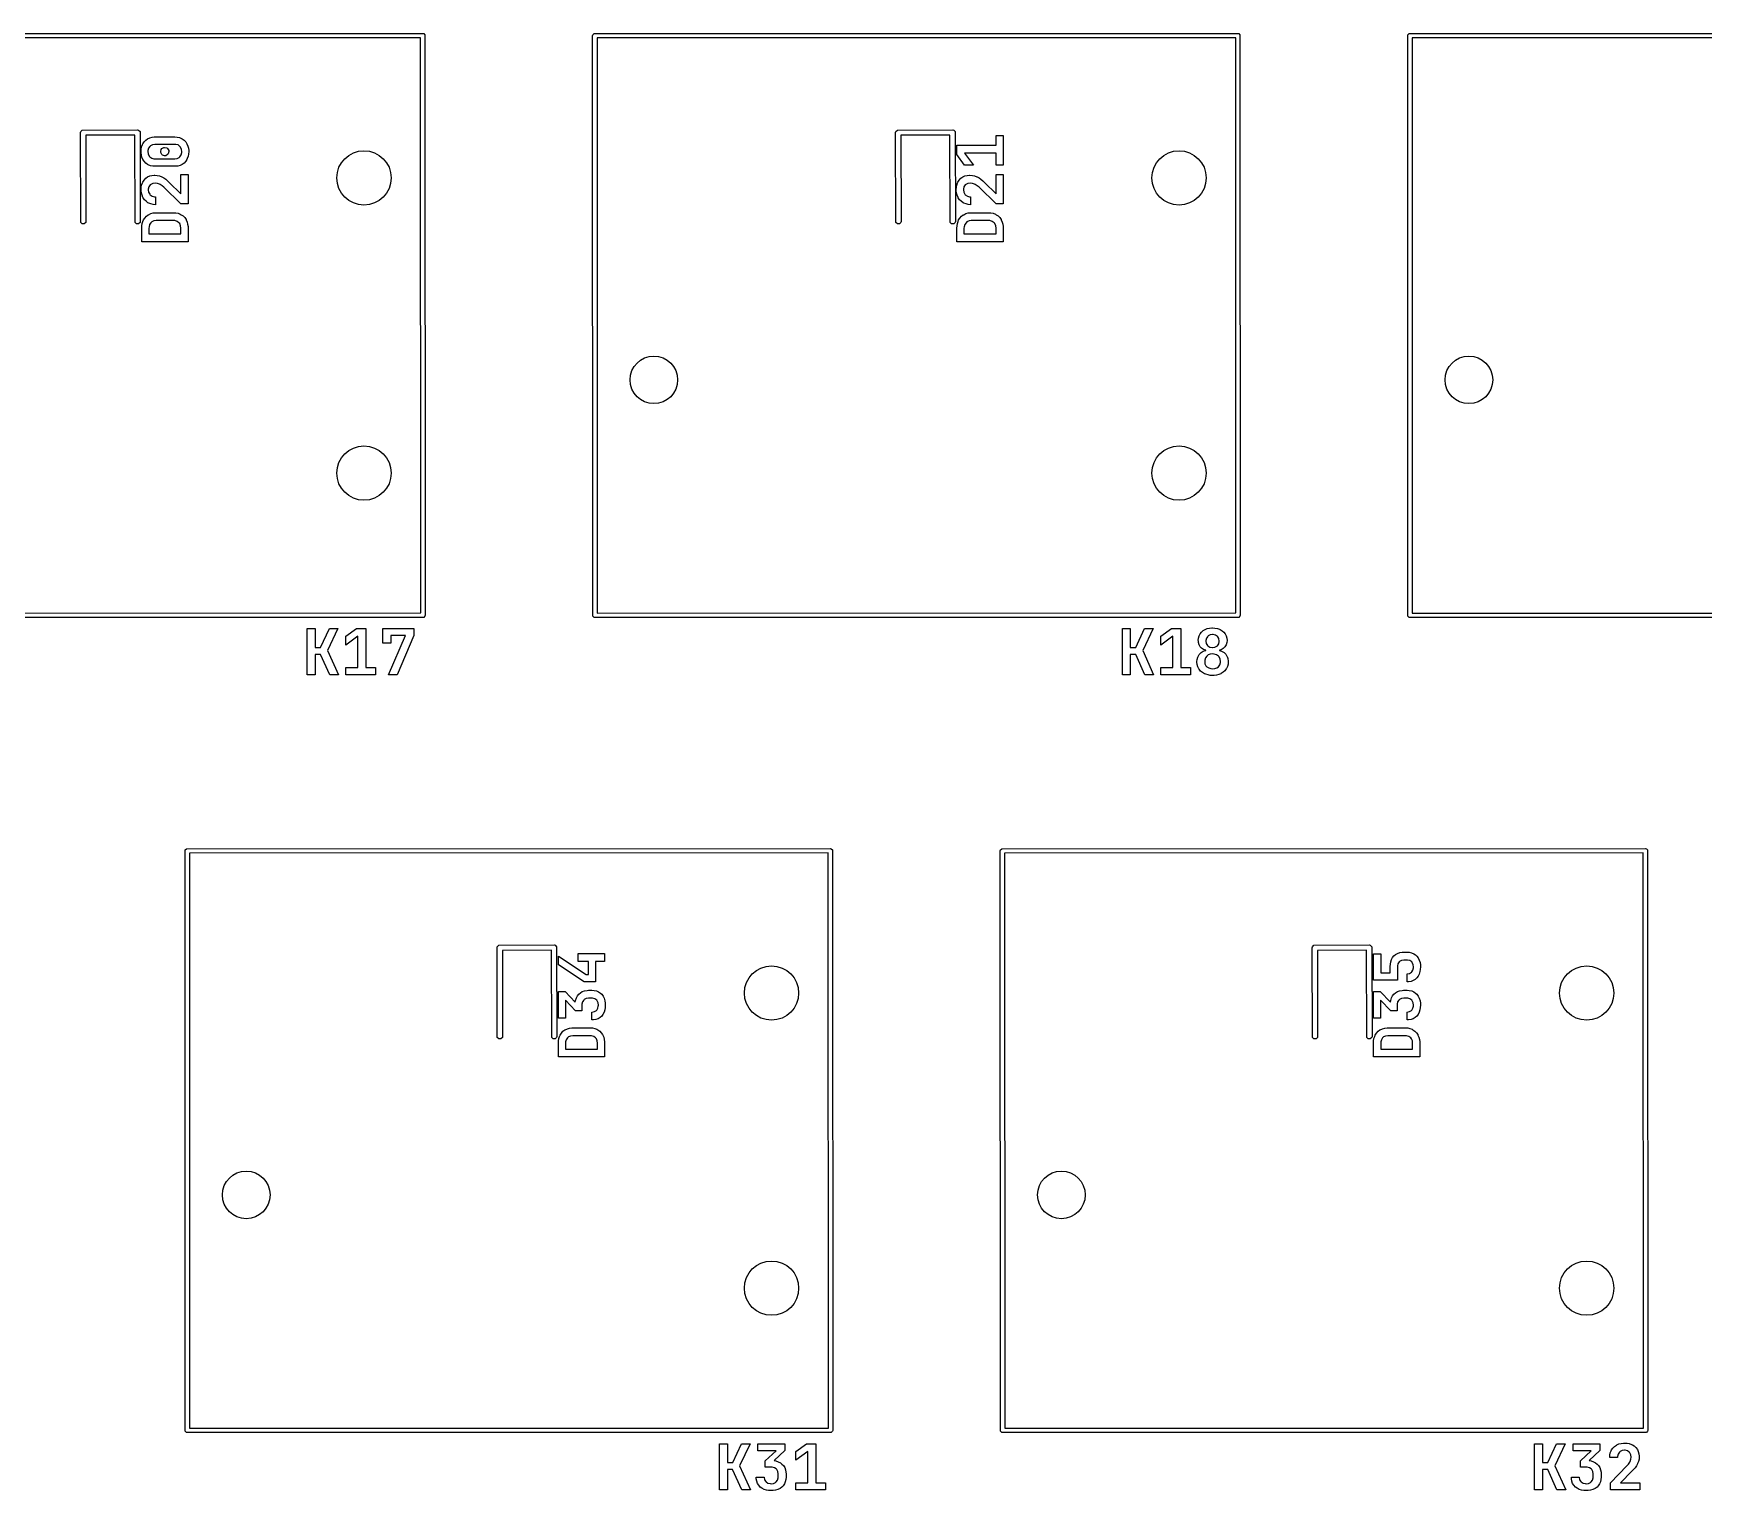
# Model space of a CAD drawing. Extents: x 0.7 to 11, y -6.1 to -1.6.
# Drawn here: x 2.413 to 3.865, y -3.698 to -2.431 of the extents above; entities that cross this region are included whole.
import ezdxf

# ---------------------------------------------------------------- set-up
doc = ezdxf.new("R2010")
doc.units = 0
doc.header["$MEASUREMENT"] = 0
doc.layers.add('BLACK', color=7, linetype='CONTINUOUS')

msp = doc.modelspace()

# ---------------------------------------------------------------- linework, layer by layer
at = {"layer": 'BLACK', "linetype": 'CONTINUOUS'}
for p, q in [((2.1922, -2.4313), (2.752, -2.4311)), ((2.75, -2.4349), (2.1947, -2.435)), ((2.7501, -2.935), (2.75, -2.4349)), ((2.752, -2.4311), (2.7527, -2.4313)), ((2.7527, -2.4313), (2.7538, -2.4323)), ((2.7538, -2.4323), (2.7539, -2.937)), ((2.8996, -2.4331), (2.8998, -2.4323)), ((2.8998, -2.9378), (2.8996, -2.4331)), ((2.8998, -2.4323), (2.9008, -2.4313)), ((2.9008, -2.4313), (3.4606, -2.4311)), ((3.4587, -2.4349), (2.9034, -2.435)), ((2.9034, -2.435), (2.9035, -2.9352)), ((3.4588, -2.935), (3.4587, -2.4349)), ((3.4606, -2.4311), (3.4614, -2.4313)), ((3.4614, -2.4313), (3.4624, -2.4323)), ((3.4624, -2.4323), (3.4626, -2.937)), ((3.6083, -2.4331), (3.6084, -2.4323)), ((3.6084, -2.9378), (3.6083, -2.4331)), ((3.6084, -2.4323), (3.6095, -2.4313)), ((3.6095, -2.4313), (4.1693, -2.4311)), ((4.1673, -2.4349), (3.6121, -2.435)), ((3.6121, -2.435), (3.6122, -2.9352)), ((2.4543, -2.5173), (2.4545, -2.5164)), ((2.4545, -2.5954), (2.4543, -2.5173)), ((2.4545, -2.5164), (2.4558, -2.5151)), ((2.4558, -2.5151), (2.5039, -2.515)), ((2.5016, -2.5195), (2.4589, -2.5197)), ((2.4589, -2.5197), (2.4591, -2.5945)), ((2.5018, -2.5954), (2.5016, -2.5195)), ((2.5039, -2.515), (2.5048, -2.5151)), ((2.5048, -2.5151), (2.5061, -2.5164)), ((2.5061, -2.5164), (2.5063, -2.5945)), ((2.5085, -2.5271), (2.5096, -2.5254)), ((2.5096, -2.5254), (2.511, -2.5239)), ((2.511, -2.5239), (2.5127, -2.5227)), ((2.5127, -2.5227), (2.5145, -2.5218)), ((2.5145, -2.5218), (2.5165, -2.5213)), ((2.5165, -2.5213), (2.5184, -2.5211)), ((2.5184, -2.5211), (2.5191, -2.5211)), ((2.5191, -2.5211), (2.5364, -2.5211)), ((2.5364, -2.5211), (2.5383, -2.5212)), ((2.5383, -2.5212), (2.5404, -2.5217)), ((2.5404, -2.5217), (2.5422, -2.5224)), ((2.5422, -2.5224), (2.5427, -2.5227)), ((2.5427, -2.5227), (2.5444, -2.5239)), ((2.5444, -2.5239), (2.5458, -2.5254)), ((2.5458, -2.5254), (2.5469, -2.5271)), ((3.163, -2.5173), (3.1632, -2.5164)), ((3.1632, -2.5954), (3.163, -2.5173)), ((3.1632, -2.5164), (3.1645, -2.5151)), ((3.1645, -2.5151), (3.2126, -2.515)), ((3.2102, -2.5195), (3.1675, -2.5197)), ((3.1675, -2.5197), (3.1677, -2.5945)), ((3.2104, -2.5954), (3.2102, -2.5195)), ((3.2126, -2.515), (3.2135, -2.5151)), ((3.2135, -2.5151), (3.2148, -2.5164)), ((3.2148, -2.5164), (3.215, -2.5945)), ((3.2503, -2.5284), (3.2503, -2.52)), ((3.2503, -2.52), (3.2565, -2.52)), ((3.2565, -2.52), (3.2565, -2.5458)), ((2.507, -2.5339), (2.5072, -2.5317)), ((2.5071, -2.5348), (2.507, -2.5339)), ((2.507, -2.5339), (2.507, -2.5339)), ((2.5073, -2.5369), (2.5071, -2.5348)), ((2.5072, -2.5317), (2.5075, -2.5298)), ((2.5077, -2.5387), (2.5073, -2.5369)), ((2.5075, -2.5298), (2.5082, -2.5278)), ((2.5085, -2.5406), (2.5077, -2.5387)), ((2.5082, -2.5278), (2.5085, -2.5271)), ((2.5096, -2.5423), (2.5085, -2.5406)), ((2.5135, -2.531), (2.513, -2.533)), ((2.513, -2.533), (2.513, -2.5339)), ((2.513, -2.5339), (2.5132, -2.5359)), ((2.5132, -2.5359), (2.514, -2.5377)), ((2.5147, -2.5293), (2.5135, -2.531)), ((2.514, -2.5377), (2.5147, -2.5385)), ((2.5152, -2.5288), (2.5147, -2.5293)), ((2.5147, -2.5385), (2.5163, -2.5396)), ((2.517, -2.5279), (2.5152, -2.5288)), ((2.5163, -2.5396), (2.5182, -2.5401)), ((2.5191, -2.5276), (2.517, -2.5279)), ((2.5182, -2.5401), (2.5191, -2.5401)), ((2.5364, -2.5276), (2.5191, -2.5276)), ((2.5191, -2.5401), (2.5364, -2.5401)), ((2.5242, -2.5339), (2.5246, -2.5319)), ((2.5242, -2.5347), (2.5242, -2.5339)), ((2.525, -2.5365), (2.5242, -2.5347)), ((2.5246, -2.5319), (2.525, -2.5312)), ((2.525, -2.5312), (2.5268, -2.5303)), ((2.5257, -2.537), (2.525, -2.5365)), ((2.5275, -2.5375), (2.5257, -2.537)), ((2.5268, -2.5303), (2.5275, -2.5302)), ((2.5275, -2.5302), (2.5295, -2.5307)), ((2.5284, -2.5374), (2.5275, -2.5375)), ((2.5301, -2.5365), (2.5284, -2.5374)), ((2.5295, -2.5307), (2.5301, -2.5312)), ((2.5301, -2.5312), (2.531, -2.533)), ((2.5306, -2.5358), (2.5301, -2.5365)), ((2.531, -2.5339), (2.5306, -2.5358)), ((2.531, -2.533), (2.531, -2.5339)), ((2.5372, -2.5277), (2.5364, -2.5276)), ((2.5364, -2.5401), (2.5383, -2.5399)), ((2.5391, -2.5281), (2.5372, -2.5277)), ((2.5383, -2.5399), (2.5401, -2.539)), ((2.5408, -2.5293), (2.5391, -2.5281)), ((2.5401, -2.539), (2.5408, -2.5384)), ((2.5414, -2.5301), (2.5408, -2.5293)), ((2.5408, -2.5384), (2.5419, -2.5367)), ((2.5422, -2.5319), (2.5414, -2.5301)), ((2.5419, -2.5367), (2.5424, -2.5347)), ((2.5424, -2.5339), (2.5422, -2.5319)), ((2.5424, -2.5347), (2.5424, -2.5339)), ((2.5469, -2.5406), (2.5458, -2.5423)), ((2.5469, -2.5271), (2.5477, -2.529)), ((2.5472, -2.5399), (2.5469, -2.5406)), ((2.5479, -2.5379), (2.5472, -2.5399)), ((2.5477, -2.529), (2.5481, -2.5309)), ((2.5483, -2.536), (2.5479, -2.5379)), ((2.5481, -2.5309), (2.5484, -2.5329)), ((2.5484, -2.5339), (2.5483, -2.536)), ((2.5484, -2.5329), (2.5484, -2.5339)), ((3.2163, -2.5365), (3.2163, -2.5284)), ((3.2163, -2.5284), (3.2503, -2.5284)), ((3.2229, -2.5458), (3.2163, -2.5365)), ((3.2503, -2.5353), (3.2229, -2.5353)), ((3.2229, -2.5353), (3.2306, -2.5458)), ((3.2503, -2.5458), (3.2503, -2.5353)), ((2.511, -2.5438), (2.5096, -2.5423)), ((2.5127, -2.5451), (2.511, -2.5438)), ((2.5132, -2.5454), (2.5127, -2.5451)), ((2.5127, -2.5559), (2.5145, -2.555)), ((2.5151, -2.5461), (2.5132, -2.5454)), ((2.5145, -2.555), (2.5164, -2.5545)), ((2.5171, -2.5465), (2.5151, -2.5461)), ((2.5164, -2.5545), (2.5185, -2.5543)), ((2.5191, -2.5466), (2.5171, -2.5465)), ((2.5185, -2.5543), (2.519, -2.5543)), ((2.519, -2.5543), (2.5211, -2.5545)), ((2.5364, -2.5466), (2.5191, -2.5466)), ((2.5211, -2.5545), (2.523, -2.5549)), ((2.523, -2.5549), (2.5249, -2.5557)), ((2.537, -2.5466), (2.5364, -2.5466)), ((2.539, -2.5464), (2.537, -2.5466)), ((2.5409, -2.5459), (2.539, -2.5464)), ((2.5427, -2.5451), (2.5409, -2.5459)), ((2.5416, -2.5707), (2.5416, -2.5538)), ((2.5416, -2.5538), (2.5478, -2.5538)), ((2.5444, -2.5438), (2.5427, -2.5451)), ((2.5458, -2.5423), (2.5444, -2.5438)), ((2.5478, -2.5538), (2.5478, -2.5794)), ((3.2214, -2.5559), (3.2231, -2.555)), ((3.2306, -2.5458), (3.2229, -2.5458)), ((3.2231, -2.555), (3.2251, -2.5545)), ((3.2251, -2.5545), (3.2272, -2.5543)), ((3.2272, -2.5543), (3.2276, -2.5543)), ((3.2276, -2.5543), (3.2297, -2.5545)), ((3.2297, -2.5545), (3.2316, -2.5549)), ((3.2316, -2.5549), (3.2336, -2.5557)), ((3.2565, -2.5458), (3.2503, -2.5458)), ((3.2503, -2.5707), (3.2503, -2.5538)), ((3.2503, -2.5538), (3.2565, -2.5538)), ((3.2565, -2.5538), (3.2565, -2.5794)), ((2.507, -2.567), (2.5072, -2.5649)), ((2.5071, -2.5679), (2.507, -2.567)), ((2.5073, -2.5699), (2.5071, -2.5679)), ((2.5072, -2.5649), (2.5075, -2.563)), ((2.5078, -2.5718), (2.5073, -2.5699)), ((2.5075, -2.563), (2.5082, -2.561)), ((2.5082, -2.561), (2.5085, -2.5603)), ((2.5085, -2.5603), (2.5096, -2.5586)), ((2.5096, -2.5586), (2.511, -2.5571)), ((2.511, -2.5571), (2.5127, -2.5559)), ((2.5133, -2.5665), (2.5132, -2.5671)), ((2.5132, -2.5671), (2.5135, -2.5691)), ((2.5138, -2.5645), (2.5133, -2.5665)), ((2.5135, -2.5691), (2.5145, -2.5709)), ((2.5149, -2.5629), (2.5138, -2.5645)), ((2.5155, -2.5624), (2.5149, -2.5629)), ((2.5173, -2.5616), (2.5155, -2.5624)), ((2.5193, -2.5613), (2.5173, -2.5616)), ((2.5212, -2.5615), (2.5193, -2.5613)), ((2.523, -2.5622), (2.5212, -2.5615)), ((2.5236, -2.5625), (2.523, -2.5622)), ((2.5252, -2.5636), (2.5236, -2.5625)), ((2.5249, -2.5557), (2.5251, -2.5557)), ((2.5251, -2.5557), (2.5269, -2.5567)), ((2.5268, -2.5649), (2.5252, -2.5636)), ((2.5416, -2.5794), (2.5268, -2.5649)), ((2.5269, -2.5567), (2.5285, -2.5578)), ((2.5285, -2.5578), (2.5301, -2.5592)), ((2.5301, -2.5592), (2.5315, -2.5606)), ((2.5315, -2.5606), (2.5416, -2.5707)), ((3.2157, -2.567), (3.2158, -2.5649)), ((3.2157, -2.5679), (3.2157, -2.567)), ((3.216, -2.5699), (3.2157, -2.5679)), ((3.2158, -2.5649), (3.2162, -2.563)), ((3.2164, -2.5718), (3.216, -2.5699)), ((3.2162, -2.563), (3.2168, -2.561)), ((3.2168, -2.561), (3.2172, -2.5603)), ((3.2172, -2.5603), (3.2182, -2.5586)), ((3.2182, -2.5586), (3.2196, -2.5571)), ((3.2196, -2.5571), (3.2214, -2.5559)), ((3.2224, -2.5645), (3.2219, -2.5665)), ((3.2219, -2.5665), (3.2219, -2.5671)), ((3.2219, -2.5671), (3.2222, -2.5691)), ((3.2222, -2.5691), (3.2231, -2.5709)), ((3.2236, -2.5629), (3.2224, -2.5645)), ((3.2241, -2.5624), (3.2236, -2.5629)), ((3.2259, -2.5616), (3.2241, -2.5624)), ((3.2279, -2.5613), (3.2259, -2.5616)), ((3.2298, -2.5615), (3.2279, -2.5613)), ((3.2317, -2.5622), (3.2298, -2.5615)), ((3.2323, -2.5625), (3.2317, -2.5622)), ((3.2339, -2.5636), (3.2323, -2.5625)), ((3.2336, -2.5557), (3.2338, -2.5557)), ((3.2338, -2.5557), (3.2355, -2.5567)), ((3.2355, -2.5649), (3.2339, -2.5636)), ((3.2355, -2.5567), (3.2371, -2.5578)), ((3.2503, -2.5794), (3.2355, -2.5649)), ((3.2371, -2.5578), (3.2388, -2.5592)), ((3.2388, -2.5592), (3.2402, -2.5606)), ((3.2402, -2.5606), (3.2503, -2.5707)), ((2.5086, -2.5737), (2.5078, -2.5718)), ((2.5088, -2.5741), (2.5086, -2.5737)), ((2.51, -2.5757), (2.5088, -2.5741)), ((2.5113, -2.5771), (2.51, -2.5757)), ((2.513, -2.5783), (2.5113, -2.5771)), ((2.5137, -2.5787), (2.513, -2.5783)), ((2.5156, -2.5794), (2.5137, -2.5787)), ((2.5145, -2.5709), (2.515, -2.5715)), ((2.515, -2.5715), (2.5167, -2.5726)), ((2.5175, -2.5798), (2.5156, -2.5794)), ((2.5167, -2.5726), (2.5187, -2.5731)), ((2.5195, -2.58), (2.5175, -2.5798)), ((2.5187, -2.5731), (2.5195, -2.5731)), ((2.5195, -2.5731), (2.5195, -2.58)), ((2.5478, -2.5794), (2.5416, -2.5794)), ((3.2173, -2.5737), (3.2164, -2.5718)), ((3.2175, -2.5741), (3.2173, -2.5737)), ((3.2186, -2.5757), (3.2175, -2.5741)), ((3.22, -2.5771), (3.2186, -2.5757)), ((3.2216, -2.5783), (3.22, -2.5771)), ((3.2224, -2.5787), (3.2216, -2.5783)), ((3.2243, -2.5794), (3.2224, -2.5787)), ((3.2231, -2.5709), (3.2236, -2.5715)), ((3.2236, -2.5715), (3.2254, -2.5726)), ((3.2262, -2.5798), (3.2243, -2.5794)), ((3.2254, -2.5726), (3.2273, -2.5731)), ((3.2282, -2.58), (3.2262, -2.5798)), ((3.2273, -2.5731), (3.2282, -2.5731)), ((3.2282, -2.5731), (3.2282, -2.58)), ((3.2565, -2.5794), (3.2503, -2.5794)), ((2.4558, -2.5967), (2.4545, -2.5954)), ((2.4576, -2.5967), (2.4558, -2.5967)), ((2.4589, -2.5954), (2.4576, -2.5967)), ((2.4591, -2.5945), (2.4589, -2.5954)), ((2.503, -2.5967), (2.5018, -2.5954)), ((2.5048, -2.5967), (2.503, -2.5967)), ((2.5061, -2.5954), (2.5048, -2.5967)), ((2.5063, -2.5945), (2.5061, -2.5954)), ((2.5076, -2.6004), (2.5077, -2.5984)), ((2.5077, -2.5984), (2.508, -2.5964)), ((2.508, -2.5964), (2.5086, -2.5945)), ((2.5086, -2.5945), (2.5092, -2.5933)), ((2.5092, -2.5933), (2.5103, -2.5916)), ((2.5103, -2.5916), (2.5116, -2.5901)), ((2.5116, -2.5901), (2.5132, -2.5889)), ((2.5132, -2.5889), (2.5135, -2.5887)), ((2.5135, -2.5887), (2.5154, -2.5878)), ((2.5139, -2.5992), (2.5138, -2.6004)), ((2.5144, -2.5973), (2.5139, -2.5992)), ((2.5155, -2.5957), (2.5144, -2.5973)), ((2.5154, -2.5878), (2.5174, -2.5872)), ((2.5163, -2.595), (2.5155, -2.5957)), ((2.5181, -2.5941), (2.5163, -2.595)), ((2.5174, -2.5872), (2.5194, -2.587)), ((2.5202, -2.5939), (2.5181, -2.5941)), ((2.5194, -2.587), (2.5202, -2.587)), ((2.5202, -2.587), (2.5352, -2.587)), ((2.5352, -2.5939), (2.5202, -2.5939)), ((2.5352, -2.587), (2.5373, -2.5871)), ((2.5363, -2.5939), (2.5352, -2.5939)), ((2.5383, -2.5945), (2.5363, -2.5939)), ((2.5373, -2.5871), (2.5392, -2.5875)), ((2.5399, -2.5957), (2.5383, -2.5945)), ((2.5392, -2.5875), (2.5411, -2.5883)), ((2.5406, -2.5965), (2.5399, -2.5957)), ((2.5414, -2.5983), (2.5406, -2.5965)), ((2.5411, -2.5883), (2.5419, -2.5887)), ((2.5417, -2.6004), (2.5414, -2.5983)), ((2.5419, -2.5887), (2.5435, -2.5898)), ((2.5435, -2.5898), (2.5449, -2.5913)), ((2.5449, -2.5913), (2.5461, -2.5929)), ((2.5461, -2.5929), (2.5463, -2.5933)), ((2.5463, -2.5933), (2.547, -2.5951)), ((2.547, -2.5951), (2.5475, -2.597)), ((2.5475, -2.597), (2.5478, -2.5991)), ((2.5478, -2.5991), (2.5478, -2.6004)), ((3.1645, -2.5967), (3.1632, -2.5954)), ((3.1663, -2.5967), (3.1645, -2.5967)), ((3.1675, -2.5954), (3.1663, -2.5967)), ((3.1677, -2.5945), (3.1675, -2.5954)), ((3.2117, -2.5967), (3.2104, -2.5954)), ((3.2135, -2.5967), (3.2117, -2.5967)), ((3.2148, -2.5954), (3.2135, -2.5967)), ((3.215, -2.5945), (3.2148, -2.5954)), ((3.2163, -2.6004), (3.2164, -2.5984)), ((3.2164, -2.5984), (3.2167, -2.5964)), ((3.2167, -2.5964), (3.2173, -2.5945)), ((3.2173, -2.5945), (3.2178, -2.5933)), ((3.2178, -2.5933), (3.2189, -2.5916)), ((3.2189, -2.5916), (3.2203, -2.5901)), ((3.2203, -2.5901), (3.2218, -2.5889)), ((3.2218, -2.5889), (3.2222, -2.5887)), ((3.2222, -2.5887), (3.224, -2.5878)), ((3.2225, -2.5992), (3.2224, -2.6004)), ((3.2231, -2.5973), (3.2225, -2.5992)), ((3.2242, -2.5957), (3.2231, -2.5973)), ((3.224, -2.5878), (3.2261, -2.5872)), ((3.225, -2.595), (3.2242, -2.5957)), ((3.2268, -2.5941), (3.225, -2.595)), ((3.2261, -2.5872), (3.2281, -2.587)), ((3.2288, -2.5939), (3.2268, -2.5941)), ((3.2281, -2.587), (3.2288, -2.587)), ((3.2288, -2.587), (3.2439, -2.587)), ((3.2439, -2.5939), (3.2288, -2.5939)), ((3.2439, -2.587), (3.2459, -2.5871)), ((3.2449, -2.5939), (3.2439, -2.5939)), ((3.2469, -2.5945), (3.2449, -2.5939)), ((3.2459, -2.5871), (3.2479, -2.5875)), ((3.2486, -2.5957), (3.2469, -2.5945)), ((3.2479, -2.5875), (3.2498, -2.5883)), ((3.2492, -2.5965), (3.2486, -2.5957)), ((3.2501, -2.5983), (3.2492, -2.5965)), ((3.2498, -2.5883), (3.2505, -2.5887)), ((3.2503, -2.6004), (3.2501, -2.5983)), ((3.2505, -2.5887), (3.2522, -2.5898)), ((3.2522, -2.5898), (3.2536, -2.5913)), ((3.2536, -2.5913), (3.2547, -2.5929)), ((3.2547, -2.5929), (3.2549, -2.5933)), ((3.2549, -2.5933), (3.2557, -2.5951)), ((3.2557, -2.5951), (3.2562, -2.597)), ((3.2562, -2.597), (3.2565, -2.5991)), ((3.2565, -2.5991), (3.2565, -2.6004)), ((2.5076, -2.6124), (2.5076, -2.6004)), ((2.5478, -2.6124), (2.5076, -2.6124)), ((2.5138, -2.6004), (2.5138, -2.6055)), ((2.5138, -2.6055), (2.5417, -2.6055)), ((2.5417, -2.6055), (2.5417, -2.6004)), ((2.5478, -2.6004), (2.5478, -2.6124)), ((3.2163, -2.6124), (3.2163, -2.6004)), ((3.2565, -2.6124), (3.2163, -2.6124)), ((3.2224, -2.6004), (3.2224, -2.6055)), ((3.2224, -2.6055), (3.2503, -2.6055)), ((3.2503, -2.6055), (3.2503, -2.6004)), ((3.2565, -2.6004), (3.2565, -2.6124)), ((2.7527, -2.9388), (2.1929, -2.939)), ((2.1949, -2.9352), (2.7501, -2.935)), ((2.7538, -2.9378), (2.7527, -2.9388)), ((2.7539, -2.937), (2.7538, -2.9378)), ((2.9008, -2.9388), (2.8998, -2.9378)), ((2.9016, -2.939), (2.9008, -2.9388)), ((3.4614, -2.9388), (2.9016, -2.939)), ((2.9035, -2.9352), (3.4588, -2.935)), ((3.4624, -2.9378), (3.4614, -2.9388)), ((3.4626, -2.937), (3.4624, -2.9378)), ((3.6095, -2.9388), (3.6084, -2.9378)), ((3.6102, -2.939), (3.6095, -2.9388)), ((4.17, -2.9388), (3.6102, -2.939)), ((3.6122, -2.9352), (4.1675, -2.935)), ((2.6515, -2.9888), (2.6515, -2.9485)), ((2.6515, -2.9485), (2.6584, -2.9485)), ((2.6584, -2.9485), (2.6584, -2.965)), ((2.6631, -2.965), (2.6708, -2.9485)), ((2.6782, -2.9485), (2.6692, -2.9677)), ((2.6708, -2.9485), (2.6782, -2.9485)), ((2.6849, -2.9552), (2.6942, -2.9485)), ((2.6954, -2.9552), (2.6849, -2.9629)), ((2.6849, -2.9629), (2.6849, -2.9552)), ((2.6942, -2.9485), (2.7023, -2.9485)), ((2.6954, -2.9825), (2.6954, -2.9552)), ((2.7023, -2.9485), (2.7023, -2.9825)), ((2.7171, -2.9612), (2.7171, -2.9485)), ((2.7171, -2.9485), (2.7442, -2.9485)), ((2.724, -2.9612), (2.7171, -2.9612)), ((2.7221, -2.9888), (2.7368, -2.9546)), ((2.7368, -2.9546), (2.724, -2.9546)), ((2.724, -2.9546), (2.724, -2.9612)), ((2.7442, -2.9546), (2.7296, -2.9888)), ((2.7442, -2.9485), (2.7442, -2.9546)), ((3.3602, -2.9888), (3.3602, -2.9485)), ((3.3602, -2.9485), (3.367, -2.9485)), ((3.367, -2.9485), (3.367, -2.965)), ((3.3718, -2.965), (3.3794, -2.9485)), ((3.3869, -2.9485), (3.3778, -2.9677)), ((3.3794, -2.9485), (3.3869, -2.9485)), ((3.3936, -2.9552), (3.4029, -2.9485)), ((3.4041, -2.9552), (3.3936, -2.9629)), ((3.3936, -2.9629), (3.3936, -2.9552)), ((3.4029, -2.9485), (3.411, -2.9485)), ((3.4041, -2.9825), (3.4041, -2.9552)), ((3.411, -2.9485), (3.411, -2.9825)), ((3.4261, -2.9588), (3.4263, -2.9569)), ((3.4262, -2.9594), (3.4261, -2.9588)), ((3.4263, -2.9607), (3.4262, -2.9594)), ((3.4263, -2.9569), (3.4268, -2.9549)), ((3.4269, -2.9627), (3.4263, -2.9607)), ((3.4268, -2.9549), (3.4277, -2.9532)), ((3.4277, -2.9532), (3.4289, -2.9516)), ((3.4289, -2.9516), (3.4304, -2.9503)), ((3.4304, -2.9503), (3.4321, -2.9494)), ((3.4321, -2.9494), (3.4339, -2.9486)), ((3.4333, -2.957), (3.4328, -2.9589)), ((3.4328, -2.9589), (3.4328, -2.9594)), ((3.4328, -2.9594), (3.4331, -2.9614)), ((3.4331, -2.9614), (3.4341, -2.9632)), ((3.4344, -2.9553), (3.4333, -2.957)), ((3.4339, -2.9486), (3.4359, -2.9482)), ((3.4348, -2.9549), (3.4344, -2.9553)), ((3.4366, -2.954), (3.4348, -2.9549)), ((3.4359, -2.9482), (3.4379, -2.948)), ((3.4386, -2.9537), (3.4366, -2.954)), ((3.4379, -2.948), (3.4386, -2.948)), ((3.4386, -2.948), (3.4406, -2.9481)), ((3.439, -2.9537), (3.4386, -2.9537)), ((3.441, -2.9542), (3.439, -2.9537)), ((3.4406, -2.9481), (3.4427, -2.9485)), ((3.4428, -2.9553), (3.441, -2.9542)), ((3.4427, -2.9485), (3.4446, -2.9491)), ((3.4431, -2.9556), (3.4428, -2.9553)), ((3.4428, -2.9635), (3.4439, -2.9618)), ((3.4441, -2.9573), (3.4431, -2.9556)), ((3.4439, -2.9618), (3.4444, -2.9598)), ((3.4444, -2.9594), (3.4441, -2.9573)), ((3.4444, -2.9598), (3.4444, -2.9594)), ((3.4446, -2.9491), (3.4451, -2.9494)), ((3.4451, -2.9494), (3.4469, -2.9504)), ((3.4469, -2.9504), (3.4484, -2.9517)), ((3.4484, -2.9517), (3.4495, -2.9532)), ((3.4495, -2.9532), (3.4504, -2.9549)), ((3.4509, -2.9607), (3.4503, -2.9627)), ((3.4504, -2.9549), (3.4509, -2.9569)), ((3.4509, -2.9569), (3.4511, -2.9588)), ((3.4511, -2.9588), (3.4509, -2.9607)), ((2.6584, -2.965), (2.6631, -2.965)), ((2.6631, -2.971), (2.6584, -2.971)), ((2.6584, -2.971), (2.6584, -2.9888)), ((2.671, -2.9888), (2.6631, -2.971)), ((2.6692, -2.9677), (2.6786, -2.9888)), ((3.367, -2.965), (3.3718, -2.965)), ((3.3717, -2.971), (3.367, -2.971)), ((3.367, -2.971), (3.367, -2.9888)), ((3.3797, -2.9888), (3.3717, -2.971)), ((3.3778, -2.9677), (3.3873, -2.9888)), ((3.425, -2.9771), (3.4251, -2.9755)), ((3.4251, -2.9755), (3.4257, -2.9735)), ((3.4257, -2.9735), (3.4259, -2.9729)), ((3.4259, -2.9729), (3.4269, -2.9712)), ((3.4279, -2.9644), (3.4269, -2.9627)), ((3.4269, -2.9712), (3.4283, -2.9697)), ((3.429, -2.9656), (3.4279, -2.9644)), ((3.4283, -2.9697), (3.4286, -2.9694)), ((3.4286, -2.9694), (3.4303, -2.9683)), ((3.4308, -2.9668), (3.429, -2.9656)), ((3.4303, -2.9683), (3.4321, -2.9676)), ((3.4326, -2.9674), (3.4308, -2.9668)), ((3.4323, -2.974), (3.4317, -2.9759)), ((3.4317, -2.9759), (3.4317, -2.9771)), ((3.4321, -2.9676), (3.4326, -2.9675)), ((3.4336, -2.9724), (3.4323, -2.974)), ((3.4326, -2.9675), (3.4326, -2.9674)), ((3.4348, -2.9715), (3.4336, -2.9724)), ((3.4341, -2.9632), (3.4344, -2.9635)), ((3.4344, -2.9635), (3.4361, -2.9646)), ((3.4366, -2.9708), (3.4348, -2.9715)), ((3.4361, -2.9646), (3.4381, -2.965)), ((3.4386, -2.9706), (3.4366, -2.9708)), ((3.4381, -2.965), (3.4386, -2.965)), ((3.4386, -2.965), (3.4405, -2.9648)), ((3.44, -2.9707), (3.4386, -2.9706)), ((3.442, -2.9713), (3.44, -2.9707)), ((3.4405, -2.9648), (3.4422, -2.9639)), ((3.4436, -2.9724), (3.442, -2.9713)), ((3.4422, -2.9639), (3.4428, -2.9635)), ((3.4443, -2.9732), (3.4436, -2.9724)), ((3.4452, -2.975), (3.4443, -2.9732)), ((3.4461, -2.9669), (3.4445, -2.9674)), ((3.4445, -2.9674), (3.4445, -2.9675)), ((3.4445, -2.9675), (3.4464, -2.9681)), ((3.4455, -2.9771), (3.4452, -2.975)), ((3.4479, -2.9658), (3.4461, -2.9669)), ((3.4464, -2.9681), (3.4481, -2.9691)), ((3.4492, -2.9644), (3.4479, -2.9658)), ((3.4481, -2.9691), (3.4485, -2.9694)), ((3.4485, -2.9694), (3.45, -2.9709)), ((3.4503, -2.9627), (3.4492, -2.9644)), ((3.45, -2.9709), (3.451, -2.9725)), ((3.451, -2.9725), (3.4512, -2.9729)), ((3.4512, -2.9729), (3.4519, -2.9747)), ((3.4519, -2.9747), (3.4522, -2.9768)), ((2.6584, -2.9888), (2.6515, -2.9888)), ((2.6786, -2.9888), (2.671, -2.9888)), ((2.685, -2.9888), (2.685, -2.9825)), ((2.685, -2.9825), (2.6954, -2.9825)), ((2.7107, -2.9888), (2.685, -2.9888)), ((2.7023, -2.9825), (2.7107, -2.9825)), ((2.7107, -2.9825), (2.7107, -2.9888)), ((2.7296, -2.9888), (2.7221, -2.9888)), ((3.367, -2.9888), (3.3602, -2.9888)), ((3.3873, -2.9888), (3.3797, -2.9888)), ((3.3936, -2.9888), (3.3936, -2.9825)), ((3.3936, -2.9825), (3.4041, -2.9825)), ((3.4194, -2.9888), (3.3936, -2.9888)), ((3.411, -2.9825), (3.4194, -2.9825)), ((3.4194, -2.9825), (3.4194, -2.9888)), ((3.425, -2.9774), (3.425, -2.9771)), ((3.425, -2.9778), (3.425, -2.9774)), ((3.4252, -2.9799), (3.425, -2.9778)), ((3.4258, -2.9818), (3.4252, -2.9799)), ((3.4267, -2.9836), (3.4258, -2.9818)), ((3.4269, -2.9839), (3.4267, -2.9836)), ((3.4282, -2.9855), (3.4269, -2.9839)), ((3.4297, -2.9868), (3.4282, -2.9855)), ((3.4315, -2.9878), (3.4297, -2.9868)), ((3.4327, -2.9883), (3.4315, -2.9878)), ((3.4317, -2.9771), (3.4319, -2.9791)), ((3.4319, -2.9791), (3.4328, -2.9809)), ((3.4346, -2.9889), (3.4327, -2.9883)), ((3.4328, -2.9809), (3.4336, -2.9817)), ((3.4336, -2.9817), (3.4352, -2.9828)), ((3.4366, -2.9892), (3.4346, -2.9889)), ((3.4352, -2.9828), (3.4371, -2.9834)), ((3.4386, -2.9893), (3.4366, -2.9892)), ((3.4371, -2.9834), (3.4386, -2.9835)), ((3.4386, -2.9835), (3.4406, -2.9833)), ((3.4398, -2.9893), (3.4386, -2.9893)), ((3.4419, -2.989), (3.4398, -2.9893)), ((3.4406, -2.9833), (3.4424, -2.9826)), ((3.4439, -2.9886), (3.4419, -2.989)), ((3.4424, -2.9826), (3.4436, -2.9817)), ((3.4436, -2.9817), (3.4448, -2.9801)), ((3.4457, -2.9878), (3.4439, -2.9886)), ((3.4448, -2.9801), (3.4454, -2.9781)), ((3.4454, -2.9781), (3.4455, -2.9771)), ((3.4461, -2.9876), (3.4457, -2.9878)), ((3.4478, -2.9865), (3.4461, -2.9876)), ((3.4493, -2.9852), (3.4478, -2.9865)), ((3.4505, -2.9836), (3.4493, -2.9852)), ((3.4507, -2.9833), (3.4505, -2.9836)), ((3.4515, -2.9815), (3.4507, -2.9833)), ((3.452, -2.9795), (3.4515, -2.9815)), ((3.4522, -2.9774), (3.452, -2.9795)), ((3.4522, -2.9768), (3.4522, -2.9774)), ((2.5453, -3.1417), (2.5454, -3.141)), ((2.5454, -3.6464), (2.5453, -3.1417)), ((2.5454, -3.141), (2.5465, -3.1399)), ((2.5465, -3.1399), (3.1063, -3.1398)), ((3.1043, -3.1436), (2.5491, -3.1437)), ((2.5491, -3.1437), (2.5492, -3.6438)), ((3.1045, -3.6437), (3.1043, -3.1436)), ((3.1063, -3.1398), (3.1071, -3.1399)), ((3.1071, -3.1399), (3.1081, -3.141)), ((3.1081, -3.141), (3.1083, -3.6457)), ((3.2539, -3.1417), (3.2541, -3.141)), ((3.2541, -3.6464), (3.2539, -3.1417)), ((3.2541, -3.141), (3.2552, -3.1399)), ((3.2552, -3.1399), (3.815, -3.1398)), ((3.813, -3.1436), (3.2577, -3.1437)), ((3.2577, -3.1437), (3.2579, -3.6438)), ((3.8131, -3.6437), (3.813, -3.1436)), ((3.815, -3.1398), (3.8157, -3.1399)), ((3.8157, -3.1399), (3.8168, -3.141)), ((3.8168, -3.141), (3.8169, -3.6457)), ((2.8165, -3.226), (2.8167, -3.2251)), ((2.8167, -3.3041), (2.8165, -3.226)), ((2.8167, -3.2251), (2.818, -3.2238)), ((2.818, -3.2238), (2.8661, -3.2236)), ((2.8638, -3.2282), (2.8211, -3.2283)), ((2.8211, -3.2283), (2.8213, -3.3031)), ((2.864, -3.3041), (2.8638, -3.2282)), ((2.8661, -3.2236), (2.867, -3.2238)), ((2.867, -3.2238), (2.8683, -3.2251)), ((2.8683, -3.2251), (2.8685, -3.3031)), ((2.8698, -3.2409), (2.8698, -3.2333)), ((2.8698, -3.2333), (2.8939, -3.2492)), ((2.8869, -3.238), (2.8869, -3.2311)), ((2.8869, -3.2311), (2.91, -3.2311)), ((2.896, -3.238), (2.8869, -3.238)), ((2.896, -3.2492), (2.896, -3.238)), ((2.91, -3.238), (2.9021, -3.238)), ((2.9021, -3.238), (2.9021, -3.2558)), ((2.91, -3.2311), (2.91, -3.238)), ((3.5252, -3.226), (3.5254, -3.2251)), ((3.5254, -3.3041), (3.5252, -3.226)), ((3.5254, -3.2251), (3.5267, -3.2238)), ((3.5267, -3.2238), (3.5748, -3.2236)), ((3.5724, -3.2282), (3.5297, -3.2283)), ((3.5297, -3.2283), (3.5299, -3.3031)), ((3.5726, -3.3041), (3.5724, -3.2282)), ((3.5748, -3.2236), (3.5757, -3.2238)), ((3.5757, -3.2238), (3.577, -3.2251)), ((3.577, -3.2251), (3.5772, -3.3031)), ((3.5785, -3.2543), (3.5785, -3.2313)), ((3.5785, -3.2313), (3.5847, -3.2313)), ((3.5847, -3.2313), (3.5847, -3.2478)), ((3.5935, -3.2382), (3.5942, -3.2362)), ((3.5942, -3.2362), (3.5951, -3.2344)), ((3.5951, -3.2344), (3.5962, -3.2331)), ((3.5962, -3.2331), (3.5976, -3.2319)), ((3.5976, -3.2319), (3.5993, -3.2309)), ((3.5993, -3.2309), (3.6013, -3.2303)), ((3.6011, -3.2379), (3.6007, -3.2383)), ((3.6029, -3.237), (3.6011, -3.2379)), ((3.6013, -3.2303), (3.6035, -3.2299)), ((3.6048, -3.2368), (3.6029, -3.237)), ((3.6035, -3.2299), (3.6048, -3.2299)), ((3.6048, -3.2299), (3.6075, -3.2299)), ((3.6075, -3.2368), (3.6048, -3.2368)), ((3.6075, -3.2299), (3.6095, -3.23)), ((3.608, -3.2368), (3.6075, -3.2368)), ((3.61, -3.2372), (3.608, -3.2368)), ((3.6095, -3.23), (3.6116, -3.2304)), ((3.6117, -3.2383), (3.61, -3.2372)), ((3.6116, -3.2304), (3.6134, -3.2312)), ((3.6134, -3.2312), (3.6151, -3.2323)), ((3.6151, -3.2323), (3.6161, -3.2333)), ((3.6161, -3.2333), (3.6173, -3.2349)), ((3.6173, -3.2349), (3.6183, -3.2368)), ((3.6183, -3.2368), (3.6189, -3.2389)), ((2.8921, -3.2558), (2.8698, -3.2409)), ((2.8939, -3.2492), (2.896, -3.2492)), ((3.5847, -3.2478), (3.5931, -3.2477)), ((3.5931, -3.2423), (3.5932, -3.2402)), ((3.5931, -3.2477), (3.5931, -3.2423)), ((3.5932, -3.2402), (3.5935, -3.2382)), ((3.5996, -3.24), (3.5992, -3.2419)), ((3.5992, -3.2419), (3.5992, -3.2426)), ((3.5992, -3.2426), (3.5992, -3.2543)), ((3.6007, -3.2383), (3.5996, -3.24)), ((3.6077, -3.2488), (3.6097, -3.2485)), ((3.6077, -3.2557), (3.6077, -3.2488)), ((3.6097, -3.2485), (3.6114, -3.2474)), ((3.6114, -3.2474), (3.6117, -3.2471)), ((3.6122, -3.239), (3.6117, -3.2383)), ((3.6117, -3.2471), (3.6128, -3.2455)), ((3.613, -3.2408), (3.6122, -3.239)), ((3.6128, -3.2455), (3.6132, -3.2435)), ((3.6132, -3.2427), (3.613, -3.2408)), ((3.6132, -3.2435), (3.6132, -3.2427)), ((3.6161, -3.2522), (3.6147, -3.2535)), ((3.6172, -3.2508), (3.6161, -3.2522)), ((3.6182, -3.2489), (3.6172, -3.2508)), ((3.6188, -3.2468), (3.6182, -3.2489)), ((3.6191, -3.2449), (3.6188, -3.2468)), ((3.6189, -3.2389), (3.6192, -3.2409)), ((3.6192, -3.2427), (3.6191, -3.2449)), ((3.6192, -3.2409), (3.6192, -3.2427)), ((2.8698, -3.2874), (2.8698, -3.2642)), ((2.8698, -3.2642), (2.8756, -3.2642)), ((2.8756, -3.2642), (2.8845, -3.2734)), ((2.8864, -3.2679), (2.8875, -3.2665)), ((2.8875, -3.2665), (2.8889, -3.2651)), ((2.8889, -3.2651), (2.8906, -3.2641)), ((2.8906, -3.2641), (2.8925, -3.2634)), ((2.9021, -3.2558), (2.8921, -3.2558)), ((2.8925, -3.2634), (2.8947, -3.2631)), ((2.8947, -3.2631), (2.896, -3.263)), ((2.896, -3.263), (2.899, -3.263)), ((2.899, -3.263), (2.9009, -3.2632)), ((2.9009, -3.2632), (2.903, -3.2636)), ((2.903, -3.2636), (2.9048, -3.2644)), ((2.9048, -3.2644), (2.9065, -3.2655)), ((2.9065, -3.2655), (2.9075, -3.2665)), ((2.9075, -3.2665), (2.9087, -3.2681)), ((3.5992, -3.2543), (3.5785, -3.2543)), ((3.5785, -3.2874), (3.5785, -3.2642)), ((3.5785, -3.2642), (3.5843, -3.2642)), ((3.5843, -3.2642), (3.5932, -3.2734)), ((3.5951, -3.2679), (3.5961, -3.2665)), ((3.5961, -3.2665), (3.5976, -3.2651)), ((3.5976, -3.2651), (3.5993, -3.2641)), ((3.5993, -3.2641), (3.6012, -3.2634)), ((3.6012, -3.2634), (3.6033, -3.2631)), ((3.6033, -3.2631), (3.6046, -3.263)), ((3.6046, -3.263), (3.6077, -3.263)), ((3.609, -3.2556), (3.6077, -3.2557)), ((3.6077, -3.263), (3.6096, -3.2632)), ((3.6111, -3.2553), (3.609, -3.2556)), ((3.6096, -3.2632), (3.6117, -3.2636)), ((3.613, -3.2546), (3.6111, -3.2553)), ((3.6117, -3.2636), (3.6135, -3.2644)), ((3.6147, -3.2535), (3.613, -3.2546)), ((3.6135, -3.2644), (3.6151, -3.2655)), ((3.6151, -3.2655), (3.6161, -3.2665)), ((3.6161, -3.2665), (3.6174, -3.2681)), ((2.8847, -3.281), (2.8759, -3.2717)), ((2.8759, -3.2717), (2.8759, -3.2874)), ((2.8845, -3.2734), (2.8848, -3.2718)), ((2.8903, -3.281), (2.8847, -3.281)), ((2.8848, -3.2718), (2.8855, -3.2697)), ((2.8855, -3.2697), (2.8864, -3.2679)), ((2.8907, -3.2731), (2.8903, -3.2751)), ((2.8903, -3.2751), (2.8903, -3.2759)), ((2.8903, -3.2759), (2.8903, -3.281)), ((2.8918, -3.2715), (2.8907, -3.2731)), ((2.8923, -3.2711), (2.8918, -3.2715)), ((2.894, -3.2702), (2.8923, -3.2711)), ((2.896, -3.2699), (2.894, -3.2702)), ((2.899, -3.2699), (2.896, -3.2699)), ((2.8995, -3.2699), (2.899, -3.2699)), ((2.899, -3.2819), (2.9011, -3.2816)), ((2.9014, -3.2704), (2.8995, -3.2699)), ((2.9011, -3.2816), (2.9028, -3.2806)), ((2.9031, -3.2715), (2.9014, -3.2704)), ((2.9028, -3.2806), (2.9031, -3.2803)), ((2.9036, -3.2722), (2.9031, -3.2715)), ((2.9031, -3.2803), (2.9041, -3.2787)), ((2.9044, -3.274), (2.9036, -3.2722)), ((2.9041, -3.2787), (2.9045, -3.2768)), ((2.9046, -3.2759), (2.9044, -3.274)), ((2.9045, -3.2768), (2.9046, -3.2759)), ((2.9087, -3.2681), (2.9096, -3.27)), ((2.9102, -3.2801), (2.9095, -3.2821)), ((2.9096, -3.27), (2.9102, -3.2721)), ((2.9102, -3.2721), (2.9105, -3.2741)), ((2.9105, -3.2781), (2.9102, -3.2801)), ((2.9105, -3.2741), (2.9106, -3.276)), ((2.9106, -3.276), (2.9105, -3.2781)), ((3.5934, -3.281), (3.5845, -3.2717)), ((3.5845, -3.2717), (3.5845, -3.2874)), ((3.5932, -3.2734), (3.5935, -3.2718)), ((3.5989, -3.281), (3.5934, -3.281)), ((3.5935, -3.2718), (3.5941, -3.2697)), ((3.5941, -3.2697), (3.5951, -3.2679)), ((3.599, -3.2751), (3.5989, -3.2759)), ((3.5989, -3.2759), (3.5989, -3.281)), ((3.5994, -3.2731), (3.599, -3.2751)), ((3.6004, -3.2715), (3.5994, -3.2731)), ((3.601, -3.2711), (3.6004, -3.2715)), ((3.6027, -3.2702), (3.601, -3.2711)), ((3.6047, -3.2699), (3.6027, -3.2702)), ((3.6077, -3.2699), (3.6047, -3.2699)), ((3.6082, -3.2699), (3.6077, -3.2699)), ((3.6077, -3.2819), (3.6097, -3.2816)), ((3.6101, -3.2704), (3.6082, -3.2699)), ((3.6097, -3.2816), (3.6114, -3.2806)), ((3.6117, -3.2715), (3.6101, -3.2704)), ((3.6114, -3.2806), (3.6117, -3.2803)), ((3.6122, -3.2722), (3.6117, -3.2715)), ((3.6117, -3.2803), (3.6128, -3.2787)), ((3.613, -3.274), (3.6122, -3.2722)), ((3.6128, -3.2787), (3.6132, -3.2768)), ((3.6132, -3.2759), (3.613, -3.274)), ((3.6132, -3.2768), (3.6132, -3.2759)), ((3.6174, -3.2681), (3.6183, -3.27)), ((3.6188, -3.2801), (3.6182, -3.2821)), ((3.6183, -3.27), (3.6189, -3.2721)), ((3.6191, -3.2781), (3.6188, -3.2801)), ((3.6189, -3.2721), (3.6192, -3.2741)), ((3.6192, -3.276), (3.6191, -3.2781)), ((3.6192, -3.2741), (3.6192, -3.276)), ((2.8759, -3.2874), (2.8698, -3.2874)), ((2.8776, -3.2964), (2.8796, -3.2959)), ((2.8796, -3.2959), (2.8816, -3.2957)), ((2.8816, -3.2957), (2.8824, -3.2956)), ((2.8824, -3.2956), (2.8974, -3.2956)), ((2.8974, -3.2956), (2.8995, -3.2958)), ((2.899, -3.2888), (2.899, -3.2819)), ((2.9003, -3.2888), (2.899, -3.2888)), ((2.8995, -3.2958), (2.9014, -3.2962)), ((2.9024, -3.2884), (2.9003, -3.2888)), ((2.9014, -3.2962), (2.9033, -3.2969)), ((2.9043, -3.2877), (2.9024, -3.2884)), ((2.906, -3.2867), (2.9043, -3.2877)), ((2.9075, -3.2854), (2.906, -3.2867)), ((2.9085, -3.284), (2.9075, -3.2854)), ((2.9095, -3.2821), (2.9085, -3.284)), ((3.5845, -3.2874), (3.5785, -3.2874)), ((3.5862, -3.2964), (3.5883, -3.2959)), ((3.5883, -3.2959), (3.5903, -3.2957)), ((3.5903, -3.2957), (3.591, -3.2956)), ((3.591, -3.2956), (3.6061, -3.2956)), ((3.6061, -3.2956), (3.6082, -3.2958)), ((3.6077, -3.2888), (3.6077, -3.2819)), ((3.609, -3.2888), (3.6077, -3.2888)), ((3.6082, -3.2958), (3.6101, -3.2962)), ((3.6111, -3.2884), (3.609, -3.2888)), ((3.6101, -3.2962), (3.612, -3.2969)), ((3.613, -3.2877), (3.6111, -3.2884)), ((3.6147, -3.2867), (3.613, -3.2877)), ((3.6161, -3.2854), (3.6147, -3.2867)), ((3.6172, -3.284), (3.6161, -3.2854)), ((3.6182, -3.2821), (3.6172, -3.284)), ((2.818, -3.3053), (2.8167, -3.3041)), ((2.8198, -3.3053), (2.818, -3.3053)), ((2.8211, -3.3041), (2.8198, -3.3053)), ((2.8213, -3.3031), (2.8211, -3.3041)), ((2.8652, -3.3053), (2.864, -3.3041)), ((2.867, -3.3053), (2.8652, -3.3053)), ((2.8683, -3.3041), (2.867, -3.3053)), ((2.8685, -3.3031), (2.8683, -3.3041)), ((2.8698, -3.3091), (2.8699, -3.3071)), ((2.8698, -3.321), (2.8698, -3.3091)), ((2.8699, -3.3071), (2.8702, -3.305)), ((2.8702, -3.305), (2.8708, -3.3031)), ((2.8708, -3.3031), (2.8714, -3.302)), ((2.8714, -3.302), (2.8725, -3.3002)), ((2.8725, -3.3002), (2.8738, -3.2987)), ((2.8738, -3.2987), (2.8754, -3.2975)), ((2.8754, -3.2975), (2.8757, -3.2973)), ((2.8757, -3.2973), (2.8776, -3.2964)), ((2.8761, -3.3078), (2.876, -3.3091)), ((2.876, -3.3091), (2.876, -3.3141)), ((2.8766, -3.306), (2.8761, -3.3078)), ((2.8777, -3.3043), (2.8766, -3.306)), ((2.8785, -3.3036), (2.8777, -3.3043)), ((2.8803, -3.3028), (2.8785, -3.3036)), ((2.8824, -3.3025), (2.8803, -3.3028)), ((2.8974, -3.3025), (2.8824, -3.3025)), ((2.8985, -3.3026), (2.8974, -3.3025)), ((2.9005, -3.3032), (2.8985, -3.3026)), ((2.9021, -3.3043), (2.9005, -3.3032)), ((2.9028, -3.3051), (2.9021, -3.3043)), ((2.9036, -3.307), (2.9028, -3.3051)), ((2.9033, -3.2969), (2.9041, -3.2973)), ((2.9039, -3.3091), (2.9036, -3.307)), ((2.9039, -3.3141), (2.9039, -3.3091)), ((2.9041, -3.2973), (2.9057, -3.2985)), ((2.9057, -3.2985), (2.9071, -3.2999)), ((2.9071, -3.2999), (2.9083, -3.3016)), ((2.9083, -3.3016), (2.9085, -3.302)), ((2.9085, -3.302), (2.9092, -3.3037)), ((2.9092, -3.3037), (2.9097, -3.3057)), ((2.9097, -3.3057), (2.91, -3.3078)), ((2.91, -3.3078), (2.91, -3.3091)), ((2.91, -3.3091), (2.91, -3.321)), ((3.5267, -3.3053), (3.5254, -3.3041)), ((3.5285, -3.3053), (3.5267, -3.3053)), ((3.5297, -3.3041), (3.5285, -3.3053)), ((3.5299, -3.3031), (3.5297, -3.3041)), ((3.5739, -3.3053), (3.5726, -3.3041)), ((3.5757, -3.3053), (3.5739, -3.3053)), ((3.577, -3.3041), (3.5757, -3.3053)), ((3.5772, -3.3031), (3.577, -3.3041)), ((3.5785, -3.3091), (3.5786, -3.3071)), ((3.5785, -3.321), (3.5785, -3.3091)), ((3.5786, -3.3071), (3.5789, -3.305)), ((3.5789, -3.305), (3.5795, -3.3031)), ((3.5795, -3.3031), (3.58, -3.302)), ((3.58, -3.302), (3.5811, -3.3002)), ((3.5811, -3.3002), (3.5825, -3.2987)), ((3.5825, -3.2987), (3.584, -3.2975)), ((3.584, -3.2975), (3.5844, -3.2973)), ((3.5844, -3.2973), (3.5862, -3.2964)), ((3.5853, -3.306), (3.5847, -3.3078)), ((3.5847, -3.3078), (3.5847, -3.3091)), ((3.5847, -3.3091), (3.5847, -3.3141)), ((3.5864, -3.3043), (3.5853, -3.306)), ((3.5872, -3.3036), (3.5864, -3.3043)), ((3.589, -3.3028), (3.5872, -3.3036)), ((3.591, -3.3025), (3.589, -3.3028)), ((3.6061, -3.3025), (3.591, -3.3025)), ((3.6071, -3.3026), (3.6061, -3.3025)), ((3.6092, -3.3032), (3.6071, -3.3026)), ((3.6108, -3.3043), (3.6092, -3.3032)), ((3.6114, -3.3051), (3.6108, -3.3043)), ((3.6123, -3.307), (3.6114, -3.3051)), ((3.612, -3.2969), (3.6127, -3.2973)), ((3.6125, -3.3091), (3.6123, -3.307)), ((3.6125, -3.3141), (3.6125, -3.3091)), ((3.6127, -3.2973), (3.6144, -3.2985)), ((3.6144, -3.2985), (3.6158, -3.2999)), ((3.6158, -3.2999), (3.6169, -3.3016)), ((3.6169, -3.3016), (3.6171, -3.302)), ((3.6171, -3.302), (3.6179, -3.3037)), ((3.6179, -3.3037), (3.6184, -3.3057)), ((3.6184, -3.3057), (3.6187, -3.3078)), ((3.6187, -3.3078), (3.6187, -3.3091)), ((3.6187, -3.3091), (3.6187, -3.321)), ((2.91, -3.321), (2.8698, -3.321)), ((2.876, -3.3141), (2.9039, -3.3141)), ((3.6187, -3.321), (3.5785, -3.321)), ((3.5847, -3.3141), (3.6125, -3.3141)), ((2.5492, -3.6438), (3.1045, -3.6437)), ((3.2579, -3.6438), (3.8131, -3.6437)), ((2.5465, -3.6475), (2.5454, -3.6464)), ((2.5472, -3.6476), (2.5465, -3.6475)), ((3.1071, -3.6475), (2.5472, -3.6476)), ((3.0098, -3.6974), (3.0098, -3.6572)), ((3.0098, -3.6572), (3.0167, -3.6572)), ((3.0167, -3.6572), (3.0167, -3.6736)), ((3.0214, -3.6736), (3.029, -3.6572)), ((3.0365, -3.6572), (3.0274, -3.6764)), ((3.029, -3.6572), (3.0365, -3.6572)), ((3.0433, -3.6633), (3.0433, -3.6572)), ((3.0433, -3.6572), (3.0666, -3.6572)), ((3.0666, -3.6572), (3.0666, -3.663)), ((3.0762, -3.6639), (3.0855, -3.6572)), ((3.0855, -3.6572), (3.0936, -3.6572)), ((3.0936, -3.6572), (3.0936, -3.6912)), ((3.1081, -3.6464), (3.1071, -3.6475)), ((3.1083, -3.6457), (3.1081, -3.6464)), ((3.2552, -3.6475), (3.2541, -3.6464)), ((3.2559, -3.6476), (3.2552, -3.6475)), ((3.8157, -3.6475), (3.2559, -3.6476)), ((3.7184, -3.6974), (3.7184, -3.6572)), ((3.7184, -3.6572), (3.7253, -3.6572)), ((3.7253, -3.6572), (3.7253, -3.6736)), ((3.73, -3.6736), (3.7377, -3.6572)), ((3.7451, -3.6572), (3.7361, -3.6764)), ((3.7377, -3.6572), (3.7451, -3.6572)), ((3.752, -3.6633), (3.752, -3.6572)), ((3.752, -3.6572), (3.7752, -3.6572)), ((3.7752, -3.6572), (3.7752, -3.663)), ((3.788, -3.6596), (3.7897, -3.6584)), ((3.7897, -3.6584), (3.79, -3.6582)), ((3.79, -3.6582), (3.7919, -3.6574)), ((3.7919, -3.6574), (3.7938, -3.6569)), ((3.7938, -3.6569), (3.7958, -3.6567)), ((3.7958, -3.6567), (3.7968, -3.6567)), ((3.7968, -3.6567), (3.7989, -3.6568)), ((3.7989, -3.6568), (3.8008, -3.6571)), ((3.8008, -3.6571), (3.8027, -3.6578)), ((3.8027, -3.6578), (3.8035, -3.6581)), ((3.8035, -3.6581), (3.8051, -3.6592)), ((3.8051, -3.6592), (3.8066, -3.6606)), ((3.8168, -3.6464), (3.8157, -3.6475)), ((3.8169, -3.6457), (3.8168, -3.6464)), ((3.0167, -3.6736), (3.0214, -3.6736)), ((3.059, -3.6633), (3.0433, -3.6633)), ((3.0497, -3.6721), (3.059, -3.6633)), ((3.0497, -3.6777), (3.0497, -3.6721)), ((3.0666, -3.663), (3.0573, -3.6719)), ((3.0573, -3.6719), (3.0589, -3.6722)), ((3.0589, -3.6722), (3.061, -3.6729)), ((3.061, -3.6729), (3.0628, -3.6738)), ((3.0867, -3.6639), (3.0762, -3.6716)), ((3.0762, -3.6716), (3.0762, -3.6639)), ((3.0867, -3.6912), (3.0867, -3.6639)), ((3.7253, -3.6736), (3.73, -3.6736)), ((3.7677, -3.6633), (3.752, -3.6633)), ((3.7584, -3.6721), (3.7677, -3.6633)), ((3.7584, -3.6777), (3.7584, -3.6721)), ((3.7752, -3.663), (3.7659, -3.6719)), ((3.7659, -3.6719), (3.7676, -3.6722)), ((3.7676, -3.6722), (3.7697, -3.6729)), ((3.7697, -3.6729), (3.7715, -3.6738)), ((3.7838, -3.6692), (3.7839, -3.6671)), ((3.7906, -3.6692), (3.7838, -3.6692)), ((3.7839, -3.6671), (3.7843, -3.6652)), ((3.7843, -3.6652), (3.7851, -3.6633)), ((3.7851, -3.6633), (3.7854, -3.6626)), ((3.7854, -3.6626), (3.7866, -3.661)), ((3.7866, -3.661), (3.788, -3.6596)), ((3.7907, -3.6683), (3.7906, -3.6692)), ((3.7912, -3.6663), (3.7907, -3.6683)), ((3.7923, -3.6646), (3.7912, -3.6663)), ((3.7928, -3.6641), (3.7923, -3.6646)), ((3.7946, -3.6631), (3.7928, -3.6641)), ((3.7966, -3.6628), (3.7946, -3.6631)), ((3.7973, -3.6629), (3.7966, -3.6628)), ((3.7993, -3.6634), (3.7973, -3.6629)), ((3.8008, -3.6645), (3.7993, -3.6634)), ((3.8002, -3.6749), (3.8013, -3.6732)), ((3.8013, -3.6651), (3.8008, -3.6645)), ((3.8022, -3.6669), (3.8013, -3.6651)), ((3.8013, -3.6732), (3.8016, -3.6726)), ((3.8016, -3.6726), (3.8022, -3.6708)), ((3.8024, -3.6689), (3.8022, -3.6669)), ((3.8022, -3.6708), (3.8024, -3.6689)), ((3.8066, -3.6606), (3.8079, -3.6623)), ((3.8079, -3.6623), (3.8087, -3.6641)), ((3.8088, -3.6726), (3.8081, -3.6745)), ((3.8087, -3.6641), (3.8092, -3.666)), ((3.8093, -3.6707), (3.8088, -3.6726)), ((3.8092, -3.666), (3.8095, -3.6681)), ((3.8095, -3.6686), (3.8093, -3.6707)), ((3.8095, -3.6681), (3.8095, -3.6686)), ((3.0213, -3.6796), (3.0167, -3.6796)), ((3.0167, -3.6796), (3.0167, -3.6974)), ((3.0293, -3.6974), (3.0213, -3.6796)), ((3.0274, -3.6764), (3.0369, -3.6974)), ((3.0419, -3.6877), (3.0419, -3.6864)), ((3.0419, -3.6864), (3.0488, -3.6864)), ((3.0423, -3.6898), (3.0419, -3.6877)), ((3.0488, -3.6864), (3.0491, -3.6885)), ((3.0548, -3.6777), (3.0497, -3.6777)), ((3.0556, -3.6777), (3.0548, -3.6777)), ((3.0576, -3.6781), (3.0556, -3.6777)), ((3.0592, -3.6792), (3.0576, -3.6781)), ((3.0596, -3.6797), (3.0592, -3.6792)), ((3.0605, -3.6814), (3.0596, -3.6797)), ((3.0603, -3.6888), (3.0608, -3.6869)), ((3.0608, -3.6834), (3.0605, -3.6814)), ((3.0608, -3.6864), (3.0608, -3.6834)), ((3.0608, -3.6869), (3.0608, -3.6864)), ((3.0628, -3.6738), (3.0642, -3.6749)), ((3.0642, -3.6749), (3.0656, -3.6763)), ((3.0656, -3.6763), (3.0666, -3.678)), ((3.0666, -3.678), (3.0673, -3.6799)), ((3.0673, -3.6799), (3.0676, -3.6821)), ((3.0676, -3.6821), (3.0677, -3.6834)), ((3.0677, -3.6864), (3.0676, -3.6883)), ((3.0677, -3.6834), (3.0677, -3.6864)), ((3.73, -3.6796), (3.7253, -3.6796)), ((3.7253, -3.6796), (3.7253, -3.6974)), ((3.7379, -3.6974), (3.73, -3.6796)), ((3.7361, -3.6764), (3.7456, -3.6974)), ((3.7506, -3.6877), (3.7505, -3.6864)), ((3.7505, -3.6864), (3.7574, -3.6864)), ((3.7509, -3.6898), (3.7506, -3.6877)), ((3.7574, -3.6864), (3.7577, -3.6885)), ((3.7634, -3.6777), (3.7584, -3.6777)), ((3.7643, -3.6777), (3.7634, -3.6777)), ((3.7662, -3.6781), (3.7643, -3.6777)), ((3.7678, -3.6792), (3.7662, -3.6781)), ((3.7683, -3.6797), (3.7678, -3.6792)), ((3.7692, -3.6814), (3.7683, -3.6797)), ((3.769, -3.6888), (3.7694, -3.6869)), ((3.7694, -3.6834), (3.7692, -3.6814)), ((3.7694, -3.6864), (3.7694, -3.6834)), ((3.7694, -3.6869), (3.7694, -3.6864)), ((3.7715, -3.6738), (3.7729, -3.6749)), ((3.7729, -3.6749), (3.7742, -3.6763)), ((3.7742, -3.6763), (3.7752, -3.678)), ((3.7752, -3.678), (3.7759, -3.6799)), ((3.7759, -3.6799), (3.7763, -3.6821)), ((3.7763, -3.6864), (3.7762, -3.6883)), ((3.7763, -3.6821), (3.7763, -3.6834)), ((3.7763, -3.6834), (3.7763, -3.6864)), ((3.7844, -3.6912), (3.7988, -3.6764)), ((3.8032, -3.6812), (3.7931, -3.6912)), ((3.7988, -3.6764), (3.8002, -3.6749)), ((3.8046, -3.6797), (3.8032, -3.6812)), ((3.8059, -3.6781), (3.8046, -3.6797)), ((3.807, -3.6765), (3.8059, -3.6781)), ((3.808, -3.6747), (3.807, -3.6765)), ((3.8081, -3.6745), (3.808, -3.6747)), ((3.0167, -3.6974), (3.0098, -3.6974)), ((3.0369, -3.6974), (3.0293, -3.6974)), ((3.043, -3.6917), (3.0423, -3.6898)), ((3.044, -3.6934), (3.043, -3.6917)), ((3.0453, -3.6949), (3.044, -3.6934)), ((3.0467, -3.6959), (3.0453, -3.6949)), ((3.0486, -3.6969), (3.0467, -3.6959)), ((3.0507, -3.6976), (3.0486, -3.6969)), ((3.0491, -3.6885), (3.0501, -3.6902)), ((3.0501, -3.6902), (3.0504, -3.6905)), ((3.0504, -3.6905), (3.052, -3.6915)), ((3.0526, -3.6979), (3.0507, -3.6976)), ((3.052, -3.6915), (3.0539, -3.6919)), ((3.0548, -3.698), (3.0526, -3.6979)), ((3.0539, -3.6919), (3.0548, -3.692)), ((3.0548, -3.692), (3.0567, -3.6918)), ((3.0566, -3.6979), (3.0548, -3.698)), ((3.0586, -3.6976), (3.0566, -3.6979)), ((3.0567, -3.6918), (3.0585, -3.691)), ((3.0585, -3.691), (3.0592, -3.6905)), ((3.0607, -3.697), (3.0586, -3.6976)), ((3.0592, -3.6905), (3.0603, -3.6888)), ((3.0626, -3.6961), (3.0607, -3.697)), ((3.0642, -3.6949), (3.0626, -3.6961)), ((3.0652, -3.6939), (3.0642, -3.6949)), ((3.0663, -3.6922), (3.0652, -3.6939)), ((3.0671, -3.6904), (3.0663, -3.6922)), ((3.0676, -3.6883), (3.0671, -3.6904)), ((3.0763, -3.6974), (3.0763, -3.6912)), ((3.0763, -3.6912), (3.0867, -3.6912)), ((3.102, -3.6974), (3.0763, -3.6974)), ((3.0936, -3.6912), (3.102, -3.6912)), ((3.102, -3.6912), (3.102, -3.6974)), ((3.7253, -3.6974), (3.7184, -3.6974)), ((3.7456, -3.6974), (3.7379, -3.6974)), ((3.7516, -3.6917), (3.7509, -3.6898)), ((3.7527, -3.6934), (3.7516, -3.6917)), ((3.754, -3.6949), (3.7527, -3.6934)), ((3.7554, -3.6959), (3.754, -3.6949)), ((3.7572, -3.6969), (3.7554, -3.6959)), ((3.7593, -3.6976), (3.7572, -3.6969)), ((3.7577, -3.6885), (3.7588, -3.6902)), ((3.7588, -3.6902), (3.759, -3.6905)), ((3.759, -3.6905), (3.7607, -3.6915)), ((3.7613, -3.6979), (3.7593, -3.6976)), ((3.7607, -3.6915), (3.7626, -3.6919)), ((3.7634, -3.698), (3.7613, -3.6979)), ((3.7626, -3.6919), (3.7634, -3.692)), ((3.7634, -3.692), (3.7654, -3.6918)), ((3.7652, -3.6979), (3.7634, -3.698)), ((3.7672, -3.6976), (3.7652, -3.6979)), ((3.7654, -3.6918), (3.7672, -3.691)), ((3.7672, -3.691), (3.7678, -3.6905)), ((3.7693, -3.697), (3.7672, -3.6976)), ((3.7678, -3.6905), (3.769, -3.6888)), ((3.7712, -3.6961), (3.7693, -3.697)), ((3.7729, -3.6949), (3.7712, -3.6961)), ((3.7739, -3.6939), (3.7729, -3.6949)), ((3.775, -3.6922), (3.7739, -3.6939)), ((3.7758, -3.6904), (3.775, -3.6922)), ((3.7762, -3.6883), (3.7758, -3.6904)), ((3.7844, -3.6974), (3.7844, -3.6912)), ((3.8099, -3.6974), (3.7844, -3.6974)), ((3.7931, -3.6912), (3.8099, -3.6912)), ((3.8099, -3.6912), (3.8099, -3.6974))]:
    msp.add_line(p, q, dxfattribs=at)
at = {"layer": 'BLACK'}
for centre, radius in [((2.7008, -2.5567), 0.0236), ((3.4094, -2.5567), 0.0236), ((2.9528, -2.7323), 0.0207), ((3.6614, -2.7323), 0.0207), ((2.7008, -2.8134), 0.0236), ((3.4094, -2.8134), 0.0236), ((3.0551, -3.2654), 0.0236), ((3.7638, -3.2654), 0.0236), ((2.5984, -3.4409), 0.0207), ((3.3071, -3.4409), 0.0207), ((3.0551, -3.522), 0.0236), ((3.7638, -3.522), 0.0236)]:
    msp.add_circle(centre, radius, dxfattribs=at)

doc.saveas('drawing.dxf')
